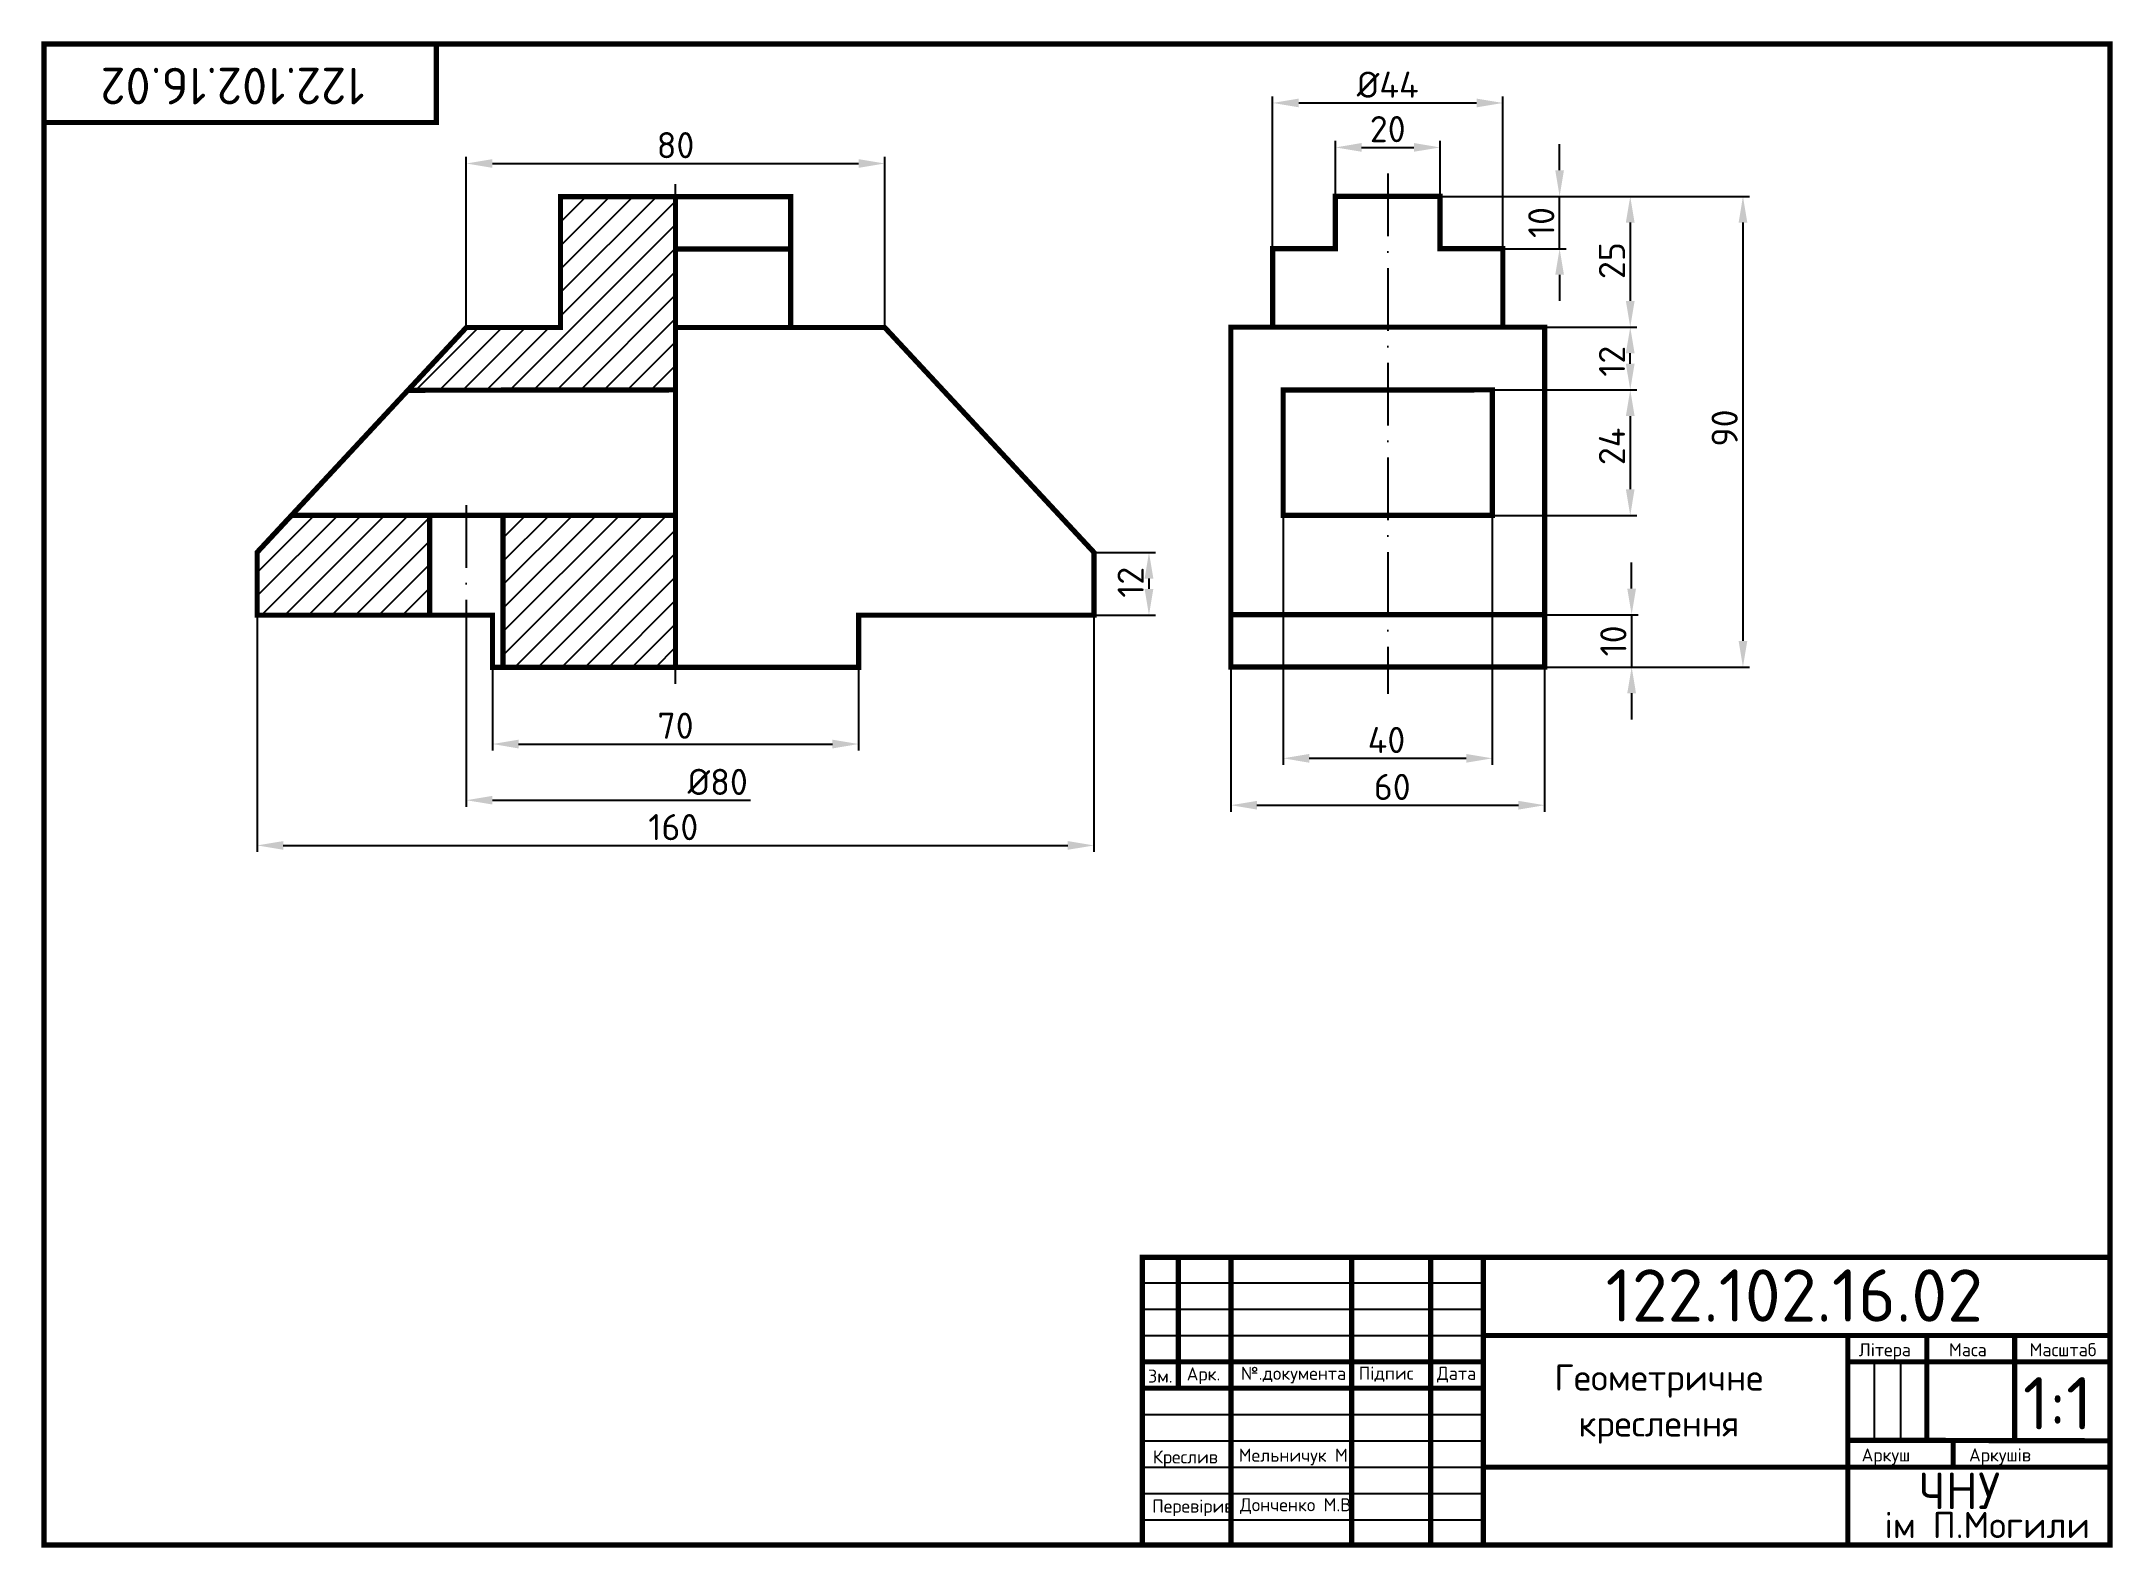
# Model space of a CAD drawing. Header units: millimetres. Extents: x 20 to 416, y 4 to 292.
import ezdxf
from ezdxf.enums import TextEntityAlignment as Align

# ---------------------------------------------------------------- set-up
doc = ezdxf.new("R2010")
doc.units = ezdxf.units.MM
doc.header["$PDMODE"] = 34
doc.header["$PDSIZE"] = -3
doc.linetypes.add('ACAD_ISO10W100', pattern=[18, 12, -3, 0, -3])
for name, color, linetype in [('Контур', 7, 'Continuous'), ('Осьові', 1, 'ACAD_ISO10W100'), ('Побудова', 6, 'Continuous'), ('Розміри', 5, 'Continuous')]:
    doc.layers.add(name, color=color, linetype=linetype)
doc.styles.get("Standard").update_dxf_attribs({"font": 'isocpeur.ttf'})
doc.dimstyles.new('ESKD_', dxfattribs={"dimtxt": 5, "dimasz": 5, "dimexe": 1.25, "dimexo": 0, "dimgap": 1, "dimtad": 1, "dimtoh": 1, "dimdec": 1, "dimtxsty": 'Standard', "dimcen": 2.5, "dimclrd": 256, "dimclre": 256, "dimclrt": 256, "dimadec": 0, "dimazin": 0, "dimtfac": 1, "dimtdec": 1, "dimtmove": 0, "dimatfit": 3, "dimfxl": 1, "dimtfillclr": 256, "dimlwd": -1, "dimlwe": -1, "dimarcsym": 0})
doc.dimstyles.new('ESKD_H', dxfattribs={"dimtxt": 5, "dimasz": 5, "dimexe": 1.25, "dimexo": 0, "dimgap": 1, "dimtad": 1, "dimtoh": 1, "dimdec": 1, "dimtxsty": 'Standard', "dimcen": 2.5, "dimse1": 1, "dimsd1": 1, "dimclrd": 256, "dimclre": 256, "dimclrt": 256, "dimadec": 0, "dimazin": 0, "dimtfac": 1, "dimtdec": 1, "dimtmove": 0, "dimatfit": 3, "dimfxl": 1, "dimarcsym": 0})

# ---------------------------------------------------------------- blocks, each defined once
blk = doc.blocks.new('*D1')
at = {"layer": 'Defpoints', "color": 0, "transparency": 16777216}
for p in [(286.91, 272.23), (266.91, 262.87), (286.91, 262.87)]:
    blk.add_point(p, dxfattribs=at)
at = {"layer": 'Контур', "transparency": 16777216}
for p, q in [((266.91, 262.87), (266.91, 273.48)), ((286.91, 262.87), (286.91, 273.48)), ((271.91, 272.23), (281.91, 272.23))]:
    blk.add_line(p, q, dxfattribs=at)
for points in [[(271.91, 273.07), (271.91, 271.4), (266.91, 272.23)], [(281.91, 273.07), (281.91, 271.4), (286.91, 272.23)]]:
    blk.add_solid(points, dxfattribs=at)
at = {"layer": 'Контур', "transparency": 16777216, "insert": (276.91, 275.73), "char_height": 5, "attachment_point": 5}
blk.add_mtext('20', dxfattribs=at)
blk = doc.blocks.new('*D2')
at = {"layer": 'Defpoints', "color": 0, "transparency": 16777216}
for p in [(306.91, 182.87), (306.91, 172.87), (323.55, 172.87)]:
    blk.add_point(p, dxfattribs=at)
at = {"layer": 'Контур', "transparency": 16777216}
for p, q in [((323.55, 187.87), (323.55, 192.87)), ((306.91, 182.87), (324.8, 182.87)), ((323.55, 182.87), (323.55, 172.87)), ((306.91, 172.87), (324.8, 172.87)), ((323.55, 167.87), (323.55, 162.87))]:
    blk.add_line(p, q, dxfattribs=at)
for points in [[(322.71, 187.87), (324.38, 187.87), (323.55, 182.87)], [(322.71, 167.87), (324.38, 167.87), (323.55, 172.87)]]:
    blk.add_solid(points, dxfattribs=at)
at = {"layer": 'Контур', "transparency": 16777216, "insert": (320.05, 177.87), "char_height": 5, "attachment_point": 5, "rotation": 90}
blk.add_mtext('10', dxfattribs=at)
blk = doc.blocks.new('*D3')
at = {"layer": 'Defpoints', "color": 0, "transparency": 16777216}
for p in [(256.91, 225.87), (296.91, 225.87), (296.91, 155.42)]:
    blk.add_point(p, dxfattribs=at)
at = {"layer": 'Контур', "transparency": 16777216}
for p, q in [((256.91, 225.87), (256.91, 154.17)), ((296.91, 225.87), (296.91, 154.17)), ((261.91, 155.42), (291.91, 155.42))]:
    blk.add_line(p, q, dxfattribs=at)
for points in [[(261.91, 156.25), (261.91, 154.58), (256.91, 155.42)], [(291.91, 156.25), (291.91, 154.58), (296.91, 155.42)]]:
    blk.add_solid(points, dxfattribs=at)
at = {"layer": 'Контур', "transparency": 16777216, "insert": (276.67, 158.92), "char_height": 5, "attachment_point": 5}
blk.add_mtext('40', dxfattribs=at)
blk = doc.blocks.new('*D4')
at = {"layer": 'Defpoints', "color": 0, "transparency": 16777216}
for p in [(298.91, 280.73), (254.91, 252.87), (298.91, 252.87)]:
    blk.add_point(p, dxfattribs=at)
at = {"layer": 'Контур', "transparency": 16777216}
for p, q in [((254.91, 252.87), (254.91, 281.98)), ((298.91, 252.87), (298.91, 281.98)), ((259.91, 280.73), (293.91, 280.73))]:
    blk.add_line(p, q, dxfattribs=at)
for points in [[(259.91, 281.57), (259.91, 279.9), (254.91, 280.73)], [(293.91, 281.57), (293.91, 279.9), (298.91, 280.73)]]:
    blk.add_solid(points, dxfattribs=at)
at = {"layer": 'Контур', "transparency": 16777216, "insert": (276.91, 284.23), "char_height": 5, "attachment_point": 5}
blk.add_mtext('%%C44', dxfattribs=at)
blk = doc.blocks.new('*D5')
at = {"layer": 'Defpoints', "color": 0, "transparency": 16777216}
for p in [(276.91, 262.87), (276.91, 237.87), (323.28, 237.87)]:
    blk.add_point(p, dxfattribs=at)
at = {"layer": 'Контур', "transparency": 16777216}
for p, q in [((276.91, 262.87), (324.53, 262.87)), ((323.28, 257.87), (323.28, 242.87)), ((276.91, 237.87), (324.53, 237.87))]:
    blk.add_line(p, q, dxfattribs=at)
for points in [[(322.44, 257.87), (324.11, 257.87), (323.28, 262.87)], [(322.44, 242.87), (324.11, 242.87), (323.28, 237.87)]]:
    blk.add_solid(points, dxfattribs=at)
at = {"layer": 'Контур', "transparency": 16777216, "insert": (319.78, 250.58), "char_height": 5, "attachment_point": 5, "rotation": 90}
blk.add_mtext('25', dxfattribs=at)
blk = doc.blocks.new('*D6')
at = {"layer": 'Defpoints', "color": 0, "transparency": 16777216}
for p in [(276.91, 262.87), (276.91, 172.87), (344.83, 172.87)]:
    blk.add_point(p, dxfattribs=at)
at = {"layer": 'Контур', "transparency": 16777216}
for p, q in [((276.91, 262.87), (346.08, 262.87)), ((344.83, 257.87), (344.83, 177.87)), ((276.91, 172.87), (346.08, 172.87))]:
    blk.add_line(p, q, dxfattribs=at)
for points in [[(344, 257.87), (345.66, 257.87), (344.83, 262.87)], [(344, 177.87), (345.66, 177.87), (344.83, 172.87)]]:
    blk.add_solid(points, dxfattribs=at)
at = {"layer": 'Контур', "transparency": 16777216, "insert": (341.33, 218.57), "char_height": 5, "attachment_point": 5, "rotation": 90}
blk.add_mtext('90', dxfattribs=at)
blk = doc.blocks.new('*D7')
at = {"layer": 'Defpoints', "color": 0, "transparency": 16777216}
for p in [(276.91, 237.87), (323.28, 237.87), (276.91, 225.87)]:
    blk.add_point(p, dxfattribs=at)
at = {"layer": 'Контур', "transparency": 16777216}
for p, q in [((276.91, 237.87), (324.53, 237.87)), ((323.28, 230.87), (323.28, 232.87)), ((276.91, 225.87), (324.53, 225.87))]:
    blk.add_line(p, q, dxfattribs=at)
for points in [[(322.44, 232.87), (324.11, 232.87), (323.28, 237.87)], [(322.44, 230.87), (324.11, 230.87), (323.28, 225.87)]]:
    blk.add_solid(points, dxfattribs=at)
at = {"layer": 'Контур', "transparency": 16777216, "insert": (319.78, 231.34), "char_height": 5, "attachment_point": 5, "rotation": 90}
blk.add_mtext('12', dxfattribs=at)
blk = doc.blocks.new('*D8')
at = {"layer": 'Defpoints', "color": 0, "transparency": 16777216}
for p in [(276.91, 225.87), (276.91, 201.87), (323.28, 201.87)]:
    blk.add_point(p, dxfattribs=at)
at = {"layer": 'Контур', "transparency": 16777216}
for p, q in [((276.91, 225.87), (324.53, 225.87)), ((323.28, 220.87), (323.28, 206.87)), ((276.91, 201.87), (324.53, 201.87))]:
    blk.add_line(p, q, dxfattribs=at)
for points in [[(322.44, 220.87), (324.11, 220.87), (323.28, 225.87)], [(322.44, 206.87), (324.11, 206.87), (323.28, 201.87)]]:
    blk.add_solid(points, dxfattribs=at)
at = {"layer": 'Контур', "transparency": 16777216, "insert": (319.78, 215.06), "char_height": 5, "attachment_point": 5, "rotation": 90}
blk.add_mtext('24', dxfattribs=at)
blk = doc.blocks.new('*D9')
at = {"layer": 'Defpoints', "color": 0, "transparency": 16777216}
for p in [(60.74, 182.8), (220.74, 182.8), (220.74, 138.76)]:
    blk.add_point(p, dxfattribs=at)
at = {"layer": 'Розміри', "transparency": 16777216}
for p, q in [((60.74, 182.8), (60.74, 137.51)), ((220.74, 182.8), (220.74, 137.51)), ((65.74, 138.76), (215.74, 138.76))]:
    blk.add_line(p, q, dxfattribs=at)
for points in [[(65.74, 139.59), (65.74, 137.93), (60.74, 138.76)], [(215.74, 139.59), (215.74, 137.93), (220.74, 138.76)]]:
    blk.add_solid(points, dxfattribs=at)
at = {"layer": 'Розміри', "transparency": 16777216, "insert": (140.31, 142.26), "char_height": 5, "attachment_point": 5}
blk.add_mtext('160', dxfattribs=at)
blk = doc.blocks.new('*D10')
at = {"layer": 'Defpoints', "color": 0, "transparency": 16777216}
for p in [(105.74, 172.8), (175.74, 172.8), (175.74, 158.15)]:
    blk.add_point(p, dxfattribs=at)
at = {"layer": 'Контур', "transparency": 16777216}
for p, q in [((105.74, 172.8), (105.74, 156.9)), ((175.74, 172.8), (175.74, 156.9)), ((110.74, 158.15), (170.74, 158.15))]:
    blk.add_line(p, q, dxfattribs=at)
for points in [[(110.74, 158.98), (110.74, 157.31), (105.74, 158.15)], [(170.74, 158.98), (170.74, 157.31), (175.74, 158.15)]]:
    blk.add_solid(points, dxfattribs=at)
at = {"layer": 'Контур', "transparency": 16777216, "insert": (140.74, 161.65), "char_height": 5, "attachment_point": 5}
blk.add_mtext('70', dxfattribs=at)
blk = doc.blocks.new('*D11')
at = {"layer": 'Defpoints', "color": 0, "transparency": 16777216}
for p in [(220.74, 194.8), (220.74, 182.8), (231.26, 182.8)]:
    blk.add_point(p, dxfattribs=at)
at = {"layer": 'Контур', "transparency": 16777216}
for p, q in [((220.74, 194.8), (232.51, 194.8)), ((231.26, 189.8), (231.26, 187.8)), ((220.74, 182.8), (232.51, 182.8))]:
    blk.add_line(p, q, dxfattribs=at)
for points in [[(230.43, 189.8), (232.1, 189.8), (231.26, 194.8)], [(230.43, 187.8), (232.1, 187.8), (231.26, 182.8)]]:
    blk.add_solid(points, dxfattribs=at)
at = {"layer": 'Контур', "transparency": 16777216, "insert": (227.76, 189.08), "char_height": 5, "attachment_point": 5, "rotation": 90}
blk.add_mtext('12', dxfattribs=at)
blk = doc.blocks.new('*D12')
at = {"layer": 'Defpoints', "color": 0, "transparency": 16777216}
for p in [(180.74, 269.16), (100.74, 237.8), (180.74, 237.8)]:
    blk.add_point(p, dxfattribs=at)
at = {"layer": 'Контур', "transparency": 16777216}
for p, q in [((100.74, 237.8), (100.74, 270.41)), ((180.74, 237.8), (180.74, 270.41)), ((105.74, 269.16), (175.74, 269.16))]:
    blk.add_line(p, q, dxfattribs=at)
for points in [[(105.74, 269.99), (105.74, 268.32), (100.74, 269.16)], [(175.74, 269.99), (175.74, 268.32), (180.74, 269.16)]]:
    blk.add_solid(points, dxfattribs=at)
at = {"layer": 'Контур', "transparency": 16777216, "insert": (140.74, 272.66), "char_height": 5, "attachment_point": 5}
blk.add_mtext('80', dxfattribs=at)
blk = doc.blocks.new('*D14')
at = {"layer": 'Defpoints', "color": 0, "transparency": 16777216}
for p in [(286.91, 262.87), (309.77, 262.87), (286.91, 252.87)]:
    blk.add_point(p, dxfattribs=at)
at = {"layer": 'Контур', "transparency": 16777216}
for p, q in [((309.77, 267.87), (309.77, 272.87)), ((286.91, 262.87), (311.02, 262.87)), ((309.77, 252.87), (309.77, 262.87)), ((286.91, 252.87), (311.02, 252.87)), ((309.77, 247.87), (309.77, 242.87))]:
    blk.add_line(p, q, dxfattribs=at)
for points in [[(308.94, 267.87), (310.61, 267.87), (309.77, 262.87)], [(308.94, 247.87), (310.61, 247.87), (309.77, 252.87)]]:
    blk.add_solid(points, dxfattribs=at)
at = {"layer": 'Контур', "transparency": 16777216, "insert": (306.27, 257.87), "char_height": 5, "attachment_point": 5, "rotation": 90}
blk.add_mtext('10', dxfattribs=at)
blk = doc.blocks.new('*D15')
at = {"layer": 'Defpoints', "color": 0, "transparency": 16777216}
for p in [(246.91, 172.87), (306.91, 172.87), (306.91, 146.45)]:
    blk.add_point(p, dxfattribs=at)
at = {"layer": 'Контур', "transparency": 16777216}
for p, q in [((246.91, 172.87), (246.91, 145.2)), ((306.91, 172.87), (306.91, 145.2)), ((251.91, 146.45), (301.91, 146.45))]:
    blk.add_line(p, q, dxfattribs=at)
for points in [[(251.91, 147.28), (251.91, 145.62), (246.91, 146.45)], [(301.91, 147.28), (301.91, 145.62), (306.91, 146.45)]]:
    blk.add_solid(points, dxfattribs=at)
at = {"layer": 'Контур', "transparency": 16777216, "insert": (277.77, 149.95), "char_height": 5, "attachment_point": 5}
blk.add_mtext('60', dxfattribs=at)
blk = doc.blocks.new('*D17')
at = {"layer": 'Defpoints', "color": 0, "transparency": 16777216}
for p in [(100.74, 180.79), (180.74, 180.79), (100.74, 147.41)]:
    blk.add_point(p, dxfattribs=at)
at = {"layer": 'Розміри', "lineweight": -2, "transparency": 16777216}
for p, q in [((100.74, 180.79), (100.74, 146.16)), ((105.74, 147.41), (155.05, 147.41))]:
    blk.add_line(p, q, dxfattribs=at)
at = {"layer": 'Розміри', "transparency": 16777216}
blk.add_solid([(105.74, 148.24), (105.74, 146.58), (100.74, 147.41)], dxfattribs=at)
at = {"layer": 'Розміри', "transparency": 16777216, "insert": (148.8, 150.91), "char_height": 5, "attachment_point": 5}
blk.add_mtext('%%c80', dxfattribs=at)

msp = doc.modelspace()

# ---------------------------------------------------------------- hatches: boundary and pattern name
at = {"layer": 'Побудова', "true_color": 0x000000}
h = msp.add_hatch(dxfattribs=at)
h.set_pattern_fill('ANSI31', color=18)
h.paths.add_polyline_path([(140.74, 262.8), (118.74, 262.8), (118.74, 237.8), (100.74, 237.8), (89.58, 225.8), (140.74, 225.87)])
h = msp.add_hatch(dxfattribs=at)
h.set_pattern_fill('ANSI31', color=18)
h.paths.add_polyline_path([(140.74, 201.87), (107.74, 201.87), (107.74, 172.8), (140.74, 172.8)])
h.paths.add_polyline_path([(93.74, 201.87), (67.32, 201.87), (60.74, 194.8), (60.74, 182.8), (93.74, 182.8)])

# ---------------------------------------------------------------- linework, layer by layer
at = {"layer": 'Контур'}
for p, q in [((246.91, 237.87), (256.91, 237.87)), ((296.91, 237.87), (306.91, 237.87)), ((236.86, 60), (236.86, 34.98)), ((246.94, 60), (246.94, 5)), ((270.02, 60), (270.02, 5)), ((285.13, 60), (285.13, 5)), ((295.21, 60), (295.21, 5)), ((230, 55.12), (295.21, 55.12)), ((230, 50.09), (295.21, 50.09)), ((230, 45.05), (295.21, 45.05)), ((415, 45.05), (295.21, 45.05)), ((364.88, 45.05), (364.88, 5)), ((379.99, 45.05), (379.99, 24.91)), ((396.78, 45.05), (396.78, 24.91)), ((230, 40.02), (295.21, 40.02)), ((415, 40.02), (364.88, 40.02)), ((369.92, 40.02), (369.92, 24.91)), ((374.96, 40.02), (374.96, 24.91)), ((230, 34.98), (295.21, 34.98)), ((230, 29.95), (295.21, 29.95)), ((230, 24.91), (295.21, 24.91)), ((415, 24.91), (364.88, 24.91)), ((385.03, 19.88), (385.03, 24.91)), ((396.78, 24.91), (396.78, 24.91)), ((230, 19.88), (295.21, 19.88)), ((415, 19.88), (295.21, 19.88)), ((230, 14.85), (295.21, 14.85)), ((230, 9.81), (295.21, 9.81))]:
    msp.add_line(p, q, dxfattribs=at)
at = {"layer": 'Контур', "const_width": 1}
for points in [[(20, 5), (415, 5), (415, 292), (20, 292)], [(20, 277), (95, 277), (95, 292), (20, 292)]]:
    msp.add_lwpolyline(points, close=True, dxfattribs=at)
for points in [[(220.74, 194.8), (180.74, 237.8), (162.74, 237.8), (162.74, 252.8), (162.74, 262.8), (140.74, 262.8), (118.74, 262.8), (118.74, 237.8), (100.74, 237.8), (60.74, 194.8), (60.74, 182.8), (105.74, 182.8), (105.74, 172.8), (175.74, 172.8), (175.74, 182.8), (220.74, 182.8), (220.74, 194.8), (180.74, 237.8)], [(140.74, 262.8), (140.74, 225.8)], [(246.91, 237.87), (254.91, 237.87), (254.91, 252.87), (266.91, 252.87), (266.91, 262.87), (286.91, 262.87), (286.91, 252.87), (298.91, 252.87), (298.91, 237.87), (306.91, 237.87), (306.91, 182.87), (306.91, 172.87), (246.91, 172.87), (246.91, 182.87), (246.91, 237.87)], [(162.74, 252.8), (140.74, 252.8)], [(162.74, 237.8), (140.74, 237.8)], [(254.91, 237.87), (298.91, 237.87)], [(89.58, 225.8), (140.74, 225.87), (140.74, 201.87), (67.32, 201.87), (93.74, 201.87), (93.74, 182.8)], [(296.91, 201.87), (296.9, 225.87), (256.91, 225.85), (256.91, 201.87), (296.91, 201.87)], [(107.74, 172.8), (107.74, 201.87)], [(140.74, 201.87), (140.74, 172.8)], [(246.91, 182.87), (306.91, 182.87)], [(415, 5), (415, 60), (230, 60), (230, 5)], [(236.86, 34.98), (236.86, 60)], [(246.94, 5), (246.94, 60)], [(270.02, 5), (270.02, 60)], [(285.13, 5), (285.13, 60)], [(295.21, 5), (295.21, 60)], [(295.21, 45.05), (415, 45.05)], [(364.88, 5), (364.88, 45.05)], [(379.99, 24.91), (379.99, 45.05)], [(396.78, 24.95), (396.78, 45.05)], [(230, 40.02), (295.21, 40.02)], [(415, 40.02), (364.88, 40.02)], [(230, 34.98), (295.21, 34.98)], [(364.88, 25.03), (415, 24.91)], [(385.03, 19.88), (385.03, 24.91)], [(295.21, 19.88), (415, 19.88)]]:
    msp.add_lwpolyline(points, dxfattribs=at)
at = {"layer": 'Осьові'}
for p, q in [((276.91, 267.24), (276.91, 167.77)), ((140.74, 169.67), (140.74, 265.2)), ((140.74, 262.8), (140.74, 172.8)), ((100.74, 203.84), (100.74, 180.79))]:
    msp.add_line(p, q, dxfattribs=at)
at = {"layer": 'Побудова'}
for p, q in [((118.74, 262.8), (162.74, 262.8)), ((118.74, 262.8), (118.74, 237.8)), ((162.74, 237.8), (162.74, 262.8)), ((286.91, 262.87), (266.91, 262.87)), ((266.91, 262.87), (266.91, 252.87)), ((286.91, 252.87), (286.91, 262.87)), ((162.74, 237.8), (162.74, 252.8)), ((266.91, 252.87), (254.91, 252.87)), ((254.91, 252.87), (254.91, 237.87)), ((298.91, 252.87), (286.91, 252.87)), ((298.91, 237.87), (298.91, 252.87)), ((100.74, 237.8), (60.74, 194.8)), ((180.74, 237.8), (220.74, 194.8)), ((246.91, 237.87), (246.91, 182.87)), ((246.91, 237.87), (246.91, 225.87)), ((246.91, 237.87), (256.91, 237.87)), ((256.91, 237.87), (296.91, 237.87)), ((256.91, 237.87), (306.91, 237.87)), ((306.91, 237.87), (298.91, 237.87)), ((306.91, 182.87), (306.91, 237.87)), ((140.74, 225.87), (140.74, 201.87)), ((296.91, 201.87), (296.91, 225.87)), ((93.74, 182.8), (93.74, 201.87)), ((60.74, 182.8), (60.74, 194.8)), ((93.74, 194.8), (93.74, 182.8)), ((107.74, 194.8), (107.74, 172.8)), ((107.74, 172.8), (107.74, 194.8)), ((220.74, 194.8), (220.74, 182.8)), ((246.91, 182.87), (246.91, 194.87)), ((60.74, 182.8), (105.74, 182.8)), ((105.74, 182.8), (105.74, 172.8)), ((175.74, 172.8), (175.74, 182.8)), ((175.74, 182.8), (220.74, 182.8)), ((246.91, 182.87), (306.91, 182.87)), ((246.91, 182.87), (246.91, 172.87)), ((246.91, 182.87), (256.91, 182.87)), ((306.91, 172.87), (306.91, 182.87)), ((105.74, 172.8), (175.74, 172.8)), ((246.91, 172.87), (306.91, 172.87))]:
    msp.add_line(p, q, dxfattribs=at)

# ---------------------------------------------------------------- texts
at = {"layer": 'Контур'}
msp.add_text('122.102.16.02', height=7, rotation=180, dxfattribs=at).set_placement((81.3, 287.46))
for s, height, p in [('122.102.16.02', 10, (318.58, 47.7)), ('Зм.', 2.5, (231.08, 36.04)), ('Арк.', 2.5, (238.47, 36.45)), ('№.документа', 2.5, (248.85, 36.57)), ('Підпис', 2.5, (271.36, 36.6)), ('Дата', 2.5, (286.32, 36.57)), ('1:1', 10, (398.36, 27.09)), ('Креслив', 2.5, (232, 20.59)), ('Мельничук М.', 2.5, (248.42, 20.91)), ('Аркушів', 2.5, (388.05, 20.96)), ('ЧНУ', 7, (378.44, 11.86)), ('Перевірив', 2.5, (231.87, 11.18)), ('Донченко М.В.', 2.5, (248.67, 11.44)), ('ім П.Могили', 5, (371.9, 6.31))]:
    msp.add_text(s, height=height, dxfattribs=at).set_placement(p)
for s, height, p in [('Літера', 2.5, (371.97, 41.08)), ('Маса', 2.5, (387.83, 41.08)), ('Масштаб', 2.5, (406.01, 41.08)), ('Геометричне', 5, (328.75, 34.52)), ('креслення', 5, (328.75, 25.73)), ('Аркуш', 2.5, (372.17, 20.96))]:
    msp.add_text(s, height=height, dxfattribs=at).set_placement(p, align=Align.CENTER)

# ---------------------------------------------------------------- dimensions: what is measured, and where the dimension line sits
dim = msp.add_linear_dim(base=(298.91, 280.73), p1=(254.91, 252.87), p2=(298.91, 252.87), text='%%C44', dimstyle='ESKD_', dxfattribs=at)
dim.commit()
dim.dimension.update_dxf_attribs({"geometry": '*D4', "text_midpoint": (276.91, 280.73), "dimtype": 160})
for base, p1, p2, picture, middle in [((286.91, 272.23), (266.91, 262.87), (286.91, 262.87), '*D1', (276.91, 272.23)), ((180.74, 269.16), (100.74, 237.8), (180.74, 237.8), '*D12', (140.74, 269.16)), ((296.91, 155.42), (256.91, 225.87), (296.91, 225.87), '*D3', (276.67, 155.42)), ((175.74, 158.15), (105.74, 172.8), (175.74, 172.8), '*D10', (140.74, 158.15)), ((306.91, 146.45), (246.91, 172.87), (306.91, 172.87), '*D15', (277.77, 146.45))]:
    dim = msp.add_linear_dim(base=base, p1=p1, p2=p2, dimstyle='ESKD_', dxfattribs=at)
    dim.commit()
    dim.dimension.update_dxf_attribs({"geometry": picture, "text_midpoint": middle, "dimtype": 160})
for base, p1, p2, picture, middle in [((309.77, 262.87), (286.91, 252.87), (286.91, 262.87), '*D14', (309.77, 257.87)), ((323.28, 237.87), (276.91, 262.87), (276.91, 237.87), '*D5', (323.28, 250.58)), ((344.83, 172.87), (276.91, 262.87), (276.91, 172.87), '*D6', (344.83, 218.57)), ((323.28, 237.87), (276.91, 225.87), (276.91, 237.87), '*D7', (323.28, 231.34)), ((323.28, 201.87), (276.91, 225.87), (276.91, 201.87), '*D8', (323.28, 215.06)), ((231.26, 182.8), (220.74, 194.8), (220.74, 182.8), '*D11', (231.26, 189.08)), ((323.55, 172.87), (306.91, 182.87), (306.91, 172.87), '*D2', (323.55, 177.87))]:
    dim = msp.add_linear_dim(base=base, p1=p1, p2=p2, angle=90, dimstyle='ESKD_', dxfattribs=at)
    dim.commit()
    dim.dimension.update_dxf_attribs({"geometry": picture, "text_midpoint": middle, "dimtype": 160})
at = {"layer": 'Розміри'}
dim = msp.add_linear_dim(base=(220.74, 138.76), p1=(60.74, 182.8), p2=(220.74, 182.8), dimstyle='ESKD_', dxfattribs=at)
dim.commit()
dim.dimension.update_dxf_attribs({"geometry": '*D9', "text_midpoint": (140.31, 138.76), "dimtype": 160})
dim = msp.add_linear_dim(base=(100.74, 147.41), p1=(180.74, 180.79), p2=(100.74, 180.79), text='%%c<>', dimstyle='ESKD_H', dxfattribs=at)
dim.commit()
dim.dimension.update_dxf_attribs({"geometry": '*D17', "text_midpoint": (148.8, 147.41), "dimtype": 160})

doc.saveas('drawing.dxf')
